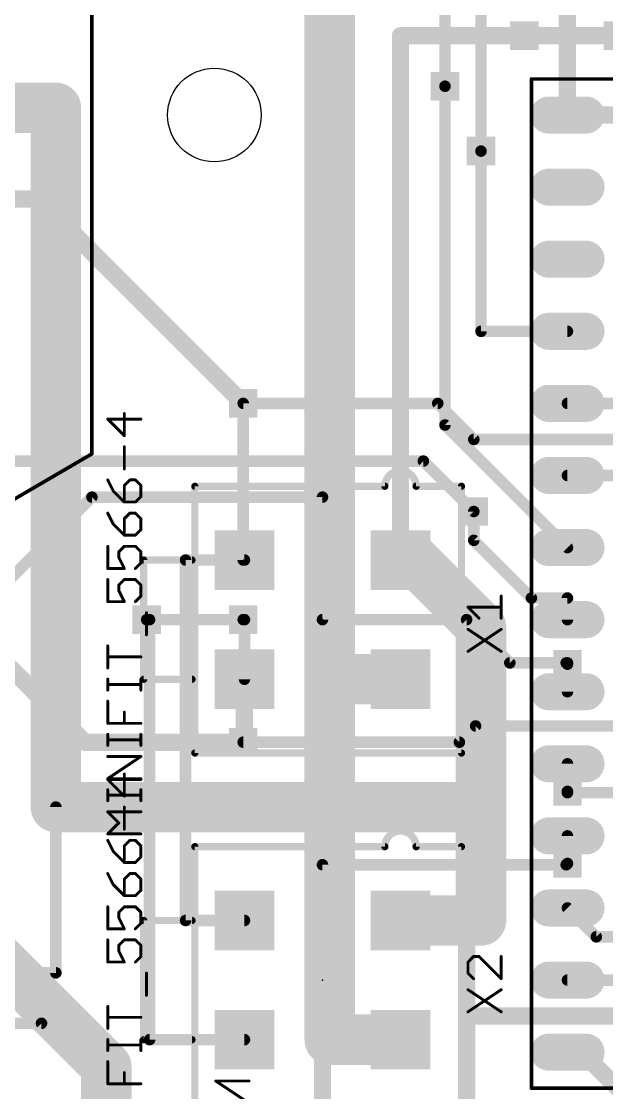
# Model space of a CAD drawing. Extents: x 0 to 107, y 0 to 139.
# Drawn here: x 30.03 to 50.66, y 68.43 to 106.17 of the extents above; entities that cross this region are included whole.
import ezdxf

# ---------------------------------------------------------------- set-up
doc = ezdxf.new("R2010")
doc.units = 0
for name, color, linetype in [('1', 14, 'CONTINUOUS'), ('16', 174, 'CONTINUOUS'), ('17', 94, 'CONTINUOUS'), ('18', 94, 'CONTINUOUS'), ('19', 54, 'CONTINUOUS'), ('20', 178, 'CONTINUOUS'), ('21', 250, 'CONTINUOUS'), ('22', 250, 'CONTINUOUS'), ('23', 178, 'CONTINUOUS'), ('25', 250, 'CONTINUOUS'), ('27', 250, 'CONTINUOUS'), ('28', 250, 'CONTINUOUS')]:
    doc.layers.add(name, color=color, linetype=linetype)

# ---------------------------------------------------------------- blocks, each defined once
blk = doc.blocks.new('LONGP100')
at = {"const_width": 1}
blk.add_lwpolyline([(-0.5, 0), (0.5, 0)], dxfattribs=at)
at = {"const_width": 0.5}
for points in [[(-0.5, 0.25, 1), (-0.5, -0.25)], [(0.5, -0.25, 1), (0.5, 0.25)]]:
    blk.add_lwpolyline(points, format="xyb", dxfattribs=at)
blk = doc.blocks.new('SQUAREP')
blk.add_solid([(-0.5, -0.5), (0.5, -0.5), (-0.5, 0.5), (0.5, 0.5)])
blk = doc.blocks.new('SQUAREV')
blk.add_solid([(-0.5, -0.5), (0.5, -0.5), (-0.5, 0.5), (0.5, 0.5)])

msp = doc.modelspace()

# ---------------------------------------------------------------- linework, layer by layer
at = {"layer": '1'}
for points, const_width in [([(40.894, 109.093), (40.894, 96.774)], 1.778), ([(46.228, 101.6), (46.228, 107.696)], 0.4064), ([(44.958, 107.188), (44.958, 103.886)], 0.4064), ([(51.054, 105.664), (47.752, 105.664)], 0.6096), ([(20.3962, 103.124), (31.242, 103.124)], 1.778), ([(17.6149, 99.9109), (30.6451, 99.9109)], 0.6096), ([(30.6451, 99.9109), (37.846, 92.71)], 0.6096), ([(37.846, 92.71), (44.704, 92.71)], 0.4064), ([(44.704, 92.71), (45.974, 91.44)], 0.4064), ([(45.974, 91.44), (53.34, 91.44)], 0.4064), ([(44.196, 90.678), (29.0326, 90.678)], 0.4064), ([(45.974, 88.9), (44.196, 90.678)], 0.4064), ([(32.512, 89.408), (29.21, 86.106)], 0.4064), ([(40.64, 89.408), (32.512, 89.408)], 0.4064), ([(40.64, 85.09), (40.64, 89.408)], 0.4064), ([(32.258, 80.772), (27.559, 85.471)], 0.6096), ([(37.846, 85.09), (34.442, 85.09)], 0.4064), ([(45.72, 85.09), (40.64, 85.09)], 0.4064), ([(47.244, 83.566), (45.72, 85.09)], 0.4064), ([(49.2312, 83.566), (47.244, 83.566)], 0.4064), ([(49.276, 83.5212), (49.2312, 83.566)], 0.4064), ([(45.466, 80.772), (46.0375, 81.3435)], 0.4064), ([(46.0375, 81.3435), (55.0545, 81.3435)], 0.4064), ([(37.846, 80.772), (32.258, 80.772)], 0.6096), ([(45.466, 80.772), (37.846, 80.772)], 0.4064), ([(45.974, 78.486), (31.242, 78.486)], 1.778), ([(46.228, 78.74), (45.974, 78.486)], 1.778), ([(49.276, 78.994), (49.276, 79.0388)], 0.4064), ([(51.562, 78.994), (49.276, 78.994)], 0.4064), ([(25.146, 77.216), (33.02, 69.342)], 1.778), ([(49.2312, 76.454), (40.64, 76.454)], 0.4064), ([(40.64, 76.454), (40.64, 67.818)], 0.4064), ([(49.276, 76.4988), (49.2312, 76.454)], 0.4064), ([(33.02, 62.992), (33.02, 69.342)], 1.778)]:
    msp.add_lwpolyline(points, dxfattribs=dict(at, const_width=const_width))
for points, const_width in [([(47.752, 105.8164, 1), (47.752, 105.5116)], 0.3048), ([(31.242, 102.6795, 1), (31.242, 103.5685)], 0.889), ([(44.8564, 103.886, 1), (45.0596, 103.886)], 0.2032), ([(46.1264, 101.6, 1), (46.3296, 101.6)], 0.2032), ([(30.7529, 100.0187, 1), (30.5373, 99.8031)], 0.3048), ([(30.6451, 99.7585, 1), (30.6451, 100.0633)], 0.3048), ([(40.4495, 96.774, 1), (41.3385, 96.774)], 0.889), ([(37.7382, 92.6022, 1), (37.9538, 92.8178)], 0.3048), ([(37.846, 92.8116, 1), (37.846, 92.6084)], 0.2032), ([(44.7758, 92.7818, 1), (44.6322, 92.6382)], 0.2032), ([(44.704, 92.6084, 1), (44.704, 92.8116)], 0.2032), ([(45.974, 91.5416, 1), (45.974, 91.3384)], 0.2032), ([(45.9022, 91.3682, 1), (46.0458, 91.5118)], 0.2032), ([(44.2678, 90.7498, 1), (44.1242, 90.6062)], 0.2032), ([(44.196, 90.5764, 1), (44.196, 90.7796)], 0.2032), ([(32.512, 89.5096, 1), (32.512, 89.3064)], 0.2032), ([(32.5838, 89.3362, 1), (32.4402, 89.4798)], 0.2032), ([(40.7416, 89.408, 1), (40.5384, 89.408)], 0.2032), ([(40.64, 89.3064, 1), (40.64, 89.5096)], 0.2032), ([(45.9022, 88.8282, 1), (46.0458, 88.9718)], 0.2032), ([(34.442, 85.1916, 1), (34.442, 84.9884)], 0.2032), ([(37.846, 84.9884, 1), (37.846, 85.1916)], 0.2032), ([(40.64, 85.1916, 1), (40.64, 84.9884)], 0.2032), ([(40.5384, 85.09, 1), (40.7416, 85.09)], 0.2032), ([(45.7918, 85.1618, 1), (45.6482, 85.0182)], 0.2032), ([(45.72, 84.9884, 1), (45.72, 85.1916)], 0.2032), ([(47.244, 83.6676, 1), (47.244, 83.4644)], 0.2032), ([(47.1722, 83.4942, 1), (47.3158, 83.6378)], 0.2032), ([(49.303, 83.6378, 1), (49.1593, 83.4942)], 0.2032), ([(49.2042, 83.4493, 1), (49.3478, 83.593)], 0.2032), ([(49.2312, 83.4644, 1), (49.2312, 83.6676)], 0.2032), ([(46.0375, 81.4451, 1), (46.0375, 81.2419)], 0.2032), ([(46.1093, 81.2717, 1), (45.9657, 81.4153)], 0.2032), ([(32.258, 80.9244, 1), (32.258, 80.6196)], 0.3048), ([(32.1502, 80.6642, 1), (32.3658, 80.8798)], 0.3048), ([(37.846, 80.8736, 1), (37.846, 80.6704)], 0.2032), ([(37.846, 80.6196, 1), (37.846, 80.9244)], 0.3048), ([(45.3942, 80.8438, 1), (45.5378, 80.7002)], 0.2032), ([(45.466, 80.6704, 1), (45.466, 80.8736)], 0.2032), ([(31.242, 78.9305, 1), (31.242, 78.0415)], 0.889), ([(46.5423, 78.4257, 1), (45.9137, 79.0543)], 0.889), ([(45.974, 78.0415, 1), (45.974, 78.9305)], 0.889), ([(45.6597, 78.8003, 1), (46.2883, 78.1717)], 0.889), ([(49.3776, 79.0388, 1), (49.1744, 79.0388)], 0.2032), ([(49.276, 79.0956, 1), (49.276, 78.8924)], 0.2032), ([(49.1744, 78.994, 1), (49.3776, 78.994)], 0.2032), ([(40.64, 76.5556, 1), (40.64, 76.3524)], 0.2032), ([(40.7416, 76.454, 1), (40.5384, 76.454)], 0.2032), ([(49.1593, 76.5258, 1), (49.303, 76.3822)], 0.2032), ([(49.3478, 76.427, 1), (49.2042, 76.5707)], 0.2032), ([(49.2312, 76.3524, 1), (49.2312, 76.5556)], 0.2032), ([(33.4645, 69.342, 1), (32.5755, 69.342)], 0.889), ([(32.7057, 69.0277, 1), (33.3343, 69.6563)], 0.889)]:
    msp.add_lwpolyline(points, format="xyb", dxfattribs=dict(at, const_width=const_width))
at = {"layer": '16'}
for points, const_width in [([(49.276, 102.87), (49.276, 108.966)], 0.6096), ([(47.752, 105.664), (43.39, 105.664)], 0.6096), ([(43.39, 105.664), (43.39, 87.19)], 0.6096), ([(31.242, 78.486), (31.242, 103.124)], 1.778), ([(44.958, 91.948), (44.958, 103.886)], 0.4064), ([(56.896, 102.87), (49.276, 102.87)], 0.6096), ([(46.228, 95.25), (46.228, 101.6)], 0.4064), ([(40.894, 96.774), (40.894, 82.99)], 1.778), ([(41.275, 96.774), (40.894, 96.774)], 0.6096), ([(49.276, 95.25), (46.228, 95.25)], 0.4064), ([(37.846, 92.71), (37.846, 87.19)], 0.4064), ([(51.943, 92.71), (49.276, 92.71)], 0.4064), ([(49.276, 87.63), (44.958, 91.948)], 0.4064), ([(51.181, 90.17), (49.276, 90.17)], 0.4064), ([(45.974, 87.884), (45.974, 88.9)], 0.4064), ([(43.39, 87.19), (43.874, 87.19)], 1.778), ([(43.874, 87.19), (46.228, 84.836)], 1.778), ([(48.006, 85.852), (45.974, 87.884)], 0.4064), ([(37.89, 87.19), (35.814, 87.19)], 0.4064), ([(35.814, 87.19), (35.814, 74.49)], 0.4064), ([(46.228, 78.74), (46.228, 84.836)], 1.778), ([(49.276, 85.852), (48.006, 85.852)], 0.4064), ([(49.276, 85.09), (49.276, 85.852)], 0.4064), ([(34.544, 85.09), (34.442, 85.09)], 0.4064), ([(34.544, 70.29), (34.544, 85.09)], 0.4064), ([(37.89, 85.09), (37.846, 85.09)], 0.4064), ([(37.89, 82.99), (37.89, 85.09)], 0.4064), ([(40.894, 70.29), (40.894, 82.99)], 1.778), ([(43.39, 82.99), (40.894, 82.99)], 1.778), ([(49.276, 83.5212), (49.276, 83.566)], 0.4064), ([(49.276, 82.55), (49.276, 83.5212)], 0.4064), ([(37.89, 80.816), (37.89, 82.99)], 0.6096), ([(37.89, 80.816), (37.846, 80.772)], 0.6096), ([(49.276, 80.01), (49.276, 79.0388)], 0.4064), ([(46.228, 74.49), (46.228, 78.74)], 1.778), ([(49.276, 79.0388), (49.276, 78.994)], 0.4064), ([(31.242, 72.644), (31.242, 78.486)], 0.4064), ([(49.276, 77.47), (49.276, 76.4988)], 0.4064), ([(45.847, 74.49), (43.39, 74.49)], 1.778), ([(45.847, 74.49), (46.228, 74.49)], 1.778), ([(49.276, 74.93), (50.292, 73.914)], 0.4064), ([(45.72, 71.12), (45.72, 74.49)], 0.6096), ([(45.72, 74.49), (45.847, 74.49)], 0.6096), ([(35.814, 74.49), (37.89, 74.49)], 0.4064), ([(50.292, 73.914), (54.356, 73.914)], 0.4064), ([(23.622, 72.644), (31.242, 72.644)], 0.4064), ([(49.276, 72.39), (52.578, 72.39)], 0.4064), ([(45.72, 65.357), (45.72, 71.12)], 0.6096), ([(45.72, 71.12), (51.308, 71.12)], 0.6096), ([(28.448, 70.866), (30.734, 70.866)], 0.4064), ([(30.734, 70.866), (33.782, 67.818)], 0.4064), ([(43.39, 70.29), (40.894, 70.29)], 1.778), ([(40.64, 70.29), (40.894, 70.29)], 0.6096), ([(40.64, 67.818), (40.64, 70.29)], 0.6096), ([(37.89, 70.29), (34.544, 70.29)], 0.4064), ([(49.276, 69.85), (49.784, 69.85)], 0.6096), ([(49.784, 69.85), (53.086, 66.548)], 0.6096)]:
    msp.add_lwpolyline(points, dxfattribs=dict(at, const_width=const_width))
for points, const_width in [([(43.39, 105.8164, 1), (43.39, 105.5116)], 0.3048), ([(43.5424, 105.664, 1), (43.2376, 105.664)], 0.3048), ([(47.752, 105.5116, 1), (47.752, 105.8164)], 0.3048), ([(31.6865, 103.124, 1), (30.7975, 103.124)], 0.889), ([(45.0596, 103.886, 1), (44.8564, 103.886)], 0.2032), ([(49.276, 103.0224, 1), (49.276, 102.7176)], 0.3048), ([(49.1236, 102.87, 1), (49.4284, 102.87)], 0.3048), ([(46.3296, 101.6, 1), (46.1264, 101.6)], 0.2032), ([(41.3385, 96.774, 1), (40.4495, 96.774)], 0.889), ([(40.894, 96.9264, 1), (40.894, 96.6216)], 0.3048), ([(41.275, 96.6216, 1), (41.275, 96.9264)], 0.3048), ([(46.228, 95.3516, 1), (46.228, 95.1484)], 0.2032), ([(46.1264, 95.25, 1), (46.3296, 95.25)], 0.2032), ([(49.276, 95.1484, 1), (49.276, 95.3516)], 0.2032), ([(37.9476, 92.71, 1), (37.7444, 92.71)], 0.2032), ([(49.276, 92.8116, 1), (49.276, 92.6084)], 0.2032), ([(45.0298, 92.0198, 1), (44.8862, 91.8762)], 0.2032), ([(44.8564, 91.948, 1), (45.0596, 91.948)], 0.2032), ([(49.276, 90.2716, 1), (49.276, 90.0684)], 0.2032), ([(46.0756, 88.9, 1), (45.8724, 88.9)], 0.2032), ([(43.39, 87.6345, 1), (43.39, 86.7455)], 0.889), ([(44.1883, 87.5043, 1), (43.5597, 86.8757)], 0.889), ([(43.874, 86.7455, 1), (43.874, 87.6345)], 0.889), ([(45.8724, 87.884, 1), (46.0756, 87.884)], 0.2032), ([(46.0458, 87.9558, 1), (45.9022, 87.8122)], 0.2032), ([(49.2042, 87.5582, 1), (49.3478, 87.7018)], 0.2032), ([(35.814, 87.2916, 1), (35.814, 87.0884)], 0.2032), ([(35.9156, 87.19, 1), (35.7124, 87.19)], 0.2032), ([(37.7444, 87.19, 1), (37.9476, 87.19)], 0.2032), ([(37.89, 87.0884, 1), (37.89, 87.2916)], 0.2032), ([(43.2376, 87.19, 1), (43.5424, 87.19)], 0.3048), ([(46.6725, 84.836, 1), (45.7835, 84.836)], 0.889), ([(48.006, 85.9536, 1), (48.006, 85.7504)], 0.2032), ([(47.9342, 85.7802, 1), (48.0778, 85.9238)], 0.2032), ([(49.3776, 85.852, 1), (49.1744, 85.852)], 0.2032), ([(49.276, 85.7504, 1), (49.276, 85.9536)], 0.2032), ([(45.9137, 84.5217, 1), (46.5423, 85.1503)], 0.889), ([(34.442, 85.1916, 1), (34.442, 84.9884)], 0.2032), ([(34.6456, 85.09, 1), (34.4424, 85.09)], 0.2032), ([(34.544, 84.9884, 1), (34.544, 85.1916)], 0.2032), ([(37.846, 85.1916, 1), (37.846, 84.9884)], 0.2032), ([(37.9916, 85.09, 1), (37.7884, 85.09)], 0.2032), ([(37.89, 84.9884, 1), (37.89, 85.1916)], 0.2032), ([(49.1744, 85.09, 1), (49.3776, 85.09)], 0.2032), ([(41.3385, 82.99, 1), (40.4495, 82.99)], 0.889), ([(40.894, 83.4345, 1), (40.894, 82.5455)], 0.889), ([(43.39, 82.5455, 1), (43.39, 83.4345)], 0.889), ([(40.4495, 82.99, 1), (41.3385, 82.99)], 0.889), ([(49.3776, 83.566, 1), (49.1744, 83.566)], 0.2032), ([(49.3776, 83.5212, 1), (49.1744, 83.5212)], 0.2032), ([(49.1744, 83.5212, 1), (49.3776, 83.5212)], 0.2032), ([(38.0424, 82.99, 1), (37.7376, 82.99)], 0.3048), ([(37.7884, 82.99, 1), (37.9916, 82.99)], 0.2032), ([(49.1744, 82.55, 1), (49.3776, 82.55)], 0.2032), ([(37.7382, 80.8798, 1), (37.9538, 80.6642)], 0.3048), ([(37.7376, 80.816, 1), (38.0424, 80.816)], 0.3048), ([(37.9978, 80.7082, 1), (37.7822, 80.9238)], 0.3048), ([(49.3776, 80.01, 1), (49.1744, 80.01)], 0.2032), ([(46.6725, 78.74, 1), (45.7835, 78.74)], 0.889), ([(30.7975, 78.486, 1), (31.6865, 78.486)], 0.889), ([(45.7835, 78.74, 1), (46.6725, 78.74)], 0.889), ([(49.3776, 79.0388, 1), (49.1744, 79.0388)], 0.2032), ([(49.1744, 79.0388, 1), (49.3776, 79.0388)], 0.2032), ([(49.1744, 78.994, 1), (49.3776, 78.994)], 0.2032), ([(31.3436, 78.486, 1), (31.1404, 78.486)], 0.2032), ([(49.3776, 77.47, 1), (49.1744, 77.47)], 0.2032), ([(49.1744, 76.4988, 1), (49.3776, 76.4988)], 0.2032), ([(43.39, 74.9345, 1), (43.39, 74.0455)], 0.889), ([(45.847, 74.9345, 1), (45.847, 74.0455)], 0.889), ([(45.847, 74.0455, 1), (45.847, 74.9345)], 0.889), ([(46.228, 74.0455, 1), (46.228, 74.9345)], 0.889), ([(49.3478, 75.0018, 1), (49.2042, 74.8582)], 0.2032), ([(45.7835, 74.49, 1), (46.6725, 74.49)], 0.889), ([(45.8724, 74.49, 1), (45.5676, 74.49)], 0.3048), ([(45.72, 74.6424, 1), (45.72, 74.3376)], 0.3048), ([(45.847, 74.3376, 1), (45.847, 74.6424)], 0.3048), ([(35.814, 74.5916, 1), (35.814, 74.3884)], 0.2032), ([(35.7124, 74.49, 1), (35.9156, 74.49)], 0.2032), ([(37.89, 74.3884, 1), (37.89, 74.5916)], 0.2032), ([(50.292, 74.0156, 1), (50.292, 73.8124)], 0.2032), ([(50.2202, 73.8422, 1), (50.3638, 73.9858)], 0.2032), ([(31.242, 72.5424, 1), (31.242, 72.7456)], 0.2032), ([(31.1404, 72.644, 1), (31.3436, 72.644)], 0.2032), ([(49.276, 72.4916, 1), (49.276, 72.2884)], 0.2032), ([(45.8724, 71.12, 1), (45.5676, 71.12)], 0.3048), ([(45.72, 71.2724, 1), (45.72, 70.9676)], 0.3048), ([(30.8058, 70.9378, 1), (30.6622, 70.7942)], 0.2032), ([(30.734, 70.7644, 1), (30.734, 70.9676)], 0.2032), ([(40.894, 70.7345, 1), (40.894, 69.8455)], 0.889), ([(43.39, 69.8455, 1), (43.39, 70.7345)], 0.889), ([(45.5676, 71.12, 1), (45.8724, 71.12)], 0.3048), ([(40.4495, 70.29, 1), (41.3385, 70.29)], 0.889), ([(40.64, 70.4424, 1), (40.64, 70.1376)], 0.3048), ([(40.7924, 70.29, 1), (40.4876, 70.29)], 0.3048), ([(40.894, 70.1376, 1), (40.894, 70.4424)], 0.3048), ([(34.544, 70.3916, 1), (34.544, 70.1884)], 0.2032), ([(34.4424, 70.29, 1), (34.6456, 70.29)], 0.2032), ([(37.89, 70.1884, 1), (37.89, 70.3916)], 0.2032), ([(49.276, 70.0024, 1), (49.276, 69.6976)], 0.3048), ([(49.8918, 69.9578, 1), (49.6762, 69.7422)], 0.3048), ([(49.784, 69.6976, 1), (49.784, 70.0024)], 0.3048)]:
    msp.add_lwpolyline(points, format="xyb", dxfattribs=dict(at, const_width=const_width))
at = {"layer": '19'}
msp.add_line((37.89, 87.19), (37.846, 87.19), dxfattribs=at)
at = {"layer": '20'}
msp.add_circle((36.83, 102.87), 1.65, dxfattribs=at)
at = {"layer": '21'}
for points, const_width in [([(48.006, 104.1718, 1), (48.006, 104.1082)], 0.0635), ([(48.0378, 104.14, 1), (47.9742, 104.14)], 0.0635), ([(43.94, 89.79, 1), (42.84, 89.79)], 0.254), ([(36.2035, 89.79, 1), (36.0765, 89.79)], 0.127), ([(36.14, 89.8535, 1), (36.14, 89.7265)], 0.127), ([(42.7765, 89.79, 1), (42.9035, 89.79)], 0.127), ([(42.84, 89.7265, 1), (42.84, 89.8535)], 0.127), ([(43.94, 89.8535, 1), (43.94, 89.7265)], 0.127), ([(43.8765, 89.79, 1), (44.0035, 89.79)], 0.127), ([(45.6035, 89.79, 1), (45.4765, 89.79)], 0.127), ([(45.54, 89.7265, 1), (45.54, 89.8535)], 0.127), ([(36.14, 80.4535, 1), (36.14, 80.3265)], 0.127), ([(36.0765, 80.39, 1), (36.2035, 80.39)], 0.127), ([(45.4765, 80.39, 1), (45.6035, 80.39)], 0.127), ([(45.54, 80.3265, 1), (45.54, 80.4535)], 0.127), ([(43.94, 77.09, 1), (42.84, 77.09)], 0.254), ([(36.2035, 77.09, 1), (36.0765, 77.09)], 0.127), ([(36.14, 77.1535, 1), (36.14, 77.0265)], 0.127), ([(42.7765, 77.09, 1), (42.9035, 77.09)], 0.127), ([(42.84, 77.0265, 1), (42.84, 77.1535)], 0.127), ([(43.94, 77.1535, 1), (43.94, 77.0265)], 0.127), ([(43.8765, 77.09, 1), (44.0035, 77.09)], 0.127), ([(45.6035, 77.09, 1), (45.4765, 77.09)], 0.127), ([(45.54, 77.0265, 1), (45.54, 77.1535)], 0.127), ([(48.006, 68.6118, 1), (48.006, 68.5482)], 0.0635), ([(47.9742, 68.58, 1), (48.0378, 68.58)], 0.0635)]:
    msp.add_lwpolyline(points, format="xyb", dxfattribs=dict(at, const_width=const_width))
for points, const_width in [([(48.006, 68.58), (48.006, 104.14)], 0.127), ([(48.006, 104.14), (53.086, 104.14)], 0.127), ([(36.14, 80.39), (36.14, 89.79)], 0.254), ([(36.14, 89.79), (42.84, 89.79)], 0.254), ([(43.94, 89.79), (45.54, 89.79)], 0.254), ([(45.54, 89.79), (45.54, 80.39)], 0.254), ([(45.54, 80.39), (36.14, 80.39)], 0.254), ([(36.14, 67.69), (36.14, 77.09)], 0.254), ([(36.14, 77.09), (42.84, 77.09)], 0.254), ([(43.94, 77.09), (45.54, 77.09)], 0.254), ([(45.54, 77.09), (45.54, 67.69)], 0.254), ([(65.786, 68.58), (48.006, 68.58)], 0.127)]:
    msp.add_lwpolyline(points, dxfattribs=dict(at, const_width=const_width))
at = {"layer": '22', "const_width": 0.127}
for points in [[(32.512, 90.932), (32.512, 121.412)], [(32.512, 90.932), (17.272, 82.042)]]:
    msp.add_lwpolyline(points, dxfattribs=at)
at = {"layer": '22', "const_width": 0.0635}
for points in [[(32.4802, 90.932, 1), (32.5438, 90.932)], [(32.528, 90.9046, 1), (32.496, 90.9594)]]:
    msp.add_lwpolyline(points, format="xyb", dxfattribs=at)
at = {"layer": '23'}
for p in [(40.64, 85.09), (40.64, 72.39), (48.006, 68.58)]:
    msp.add_point(p, dxfattribs=at)
at = {"layer": '25', "const_width": 0.1016}
for points in [[(46.9392, 85.1408), (46.9392, 85.9204)], [(46.1596, 85.1408), (45.7698, 85.5306)], [(45.7698, 85.5306), (46.9392, 85.5306)], [(45.7698, 83.9714), (46.9392, 84.751)], [(45.7698, 84.751), (46.9392, 83.9714)], [(45.9647, 73.2204), (45.7698, 73.0255)], [(46.1596, 73.2204), (45.9647, 73.2204)], [(46.9392, 72.4408), (46.1596, 73.2204)], [(46.9392, 73.2204), (46.9392, 72.4408)], [(45.7698, 73.0255), (45.7698, 72.6357)], [(45.7698, 72.6357), (45.9647, 72.4408)], [(45.7698, 71.2714), (46.9392, 72.051)], [(45.7698, 72.051), (46.9392, 71.2714)]]:
    msp.add_lwpolyline(points, dxfattribs=at)
at = {"layer": '25', "const_width": 0.0508}
for points in [[(46.9646, 85.9204, 1), (46.9138, 85.9204)], [(45.7878, 85.5486, 1), (45.7518, 85.5126)], [(45.7698, 85.556, 1), (45.7698, 85.5052)], [(46.9392, 85.5052, 1), (46.9392, 85.556)], [(46.1416, 85.1228, 1), (46.1776, 85.1588)], [(46.9138, 85.1408, 1), (46.9646, 85.1408)], [(45.7839, 84.7721, 1), (45.7557, 84.7299)], [(46.9533, 84.7299, 1), (46.9251, 84.7721)], [(45.7557, 83.9925, 1), (45.7839, 83.9503)], [(46.9251, 83.9503, 1), (46.9533, 83.9925)], [(45.9647, 73.2458, 1), (45.9647, 73.195)], [(45.9827, 73.2024, 1), (45.9467, 73.2384)], [(46.1776, 73.2384, 1), (46.1416, 73.2024)], [(46.1596, 73.195, 1), (46.1596, 73.2458)], [(46.9646, 73.2204, 1), (46.9138, 73.2204)], [(45.7518, 73.0435, 1), (45.7878, 73.0075)], [(45.7952, 73.0255, 1), (45.7444, 73.0255)], [(45.7878, 72.6537, 1), (45.7518, 72.6177)], [(45.7444, 72.6357, 1), (45.7952, 72.6357)], [(45.9467, 72.4228, 1), (45.9827, 72.4588)], [(46.9212, 72.4228, 1), (46.9572, 72.4588)], [(45.7839, 72.0721, 1), (45.7557, 72.0299)], [(46.9138, 72.4408, 1), (46.9646, 72.4408)], [(46.9533, 72.0299, 1), (46.9251, 72.0721)], [(45.7557, 71.2925, 1), (45.7839, 71.2503)], [(46.9251, 71.2503, 1), (46.9533, 71.2925)]]:
    msp.add_lwpolyline(points, format="xyb", dxfattribs=at)
at = {"layer": '27'}
for points, const_width in [([(34.2392, 92.1572), (33.0698, 92.1572)], 0.1016), ([(33.0698, 92.1572), (33.6545, 91.5725)], 0.1016), ([(33.6545, 91.5725), (33.6545, 92.3521)], 0.1016), ([(33.6545, 90.4031), (33.6545, 91.1827)], 0.1016), ([(33.0698, 90.0133), (33.2647, 89.6235)], 0.1016), ([(33.8494, 90.0133), (33.6545, 89.8184)], 0.1016), ([(33.6545, 89.8184), (33.6545, 89.2337)], 0.1016), ([(34.0443, 90.0133), (33.8494, 90.0133)], 0.1016), ([(34.2392, 89.8184), (34.0443, 90.0133)], 0.1016), ([(34.2392, 89.4286), (34.2392, 89.8184)], 0.1016), ([(33.2647, 89.6235), (33.6545, 89.2337)], 0.1016), ([(34.0443, 89.2337), (34.2392, 89.4286)], 0.1016), ([(33.6545, 89.2337), (34.0443, 89.2337)], 0.1016), ([(33.0698, 88.8439), (33.2647, 88.4541)], 0.1016), ([(33.8494, 88.8439), (33.6545, 88.649)], 0.1016), ([(33.6545, 88.649), (33.6545, 88.0643)], 0.1016), ([(34.0443, 88.8439), (33.8494, 88.8439)], 0.1016), ([(34.2392, 88.649), (34.0443, 88.8439)], 0.1016), ([(34.2392, 88.2592), (34.2392, 88.649)], 0.1016), ([(33.2647, 88.4541), (33.6545, 88.0643)], 0.1016), ([(33.6545, 88.0643), (34.0443, 88.0643)], 0.1016), ([(34.0443, 88.0643), (34.2392, 88.2592)], 0.1016), ([(33.0698, 87.6745), (33.0698, 86.8949)], 0.1016), ([(33.4596, 87.4796), (33.6545, 87.6745)], 0.1016), ([(33.6545, 87.6745), (34.0443, 87.6745)], 0.1016), ([(34.0443, 87.6745), (34.2392, 87.4796)], 0.1016), ([(33.4596, 87.2847), (33.4596, 87.4796)], 0.1016), ([(33.6545, 86.8949), (33.4596, 87.2847)], 0.1016), ([(34.2392, 87.4796), (34.2392, 87.0898)], 0.1016), ([(34.34, 82.99), (34.34, 87.19)], 0.254), ([(34.34, 87.19), (36.04, 87.19)], 0.254), ([(33.0698, 86.8949), (33.6545, 86.8949)], 0.1016), ([(34.2392, 87.0898), (34.0443, 86.8949)], 0.1016), ([(33.0698, 86.5051), (33.0698, 85.7255)], 0.1016), ([(33.4596, 86.3102), (33.6545, 86.5051)], 0.1016), ([(33.6545, 86.5051), (34.0443, 86.5051)], 0.1016), ([(34.0443, 86.5051), (34.2392, 86.3102)], 0.1016), ([(33.4596, 86.1153), (33.4596, 86.3102)], 0.1016), ([(33.6545, 85.7255), (33.4596, 86.1153)], 0.1016), ([(34.2392, 86.3102), (34.2392, 85.9204)], 0.1016), ([(33.0698, 85.7255), (33.6545, 85.7255)], 0.1016), ([(34.2392, 85.9204), (34.0443, 85.7255)], 0.1016), ([(34.4341, 84.5561), (34.4341, 85.3357)], 0.1016), ([(33.0698, 83.3867), (33.0698, 84.1663)], 0.1016), ([(34.2392, 83.7765), (33.0698, 83.7765)], 0.1016), ([(33.0698, 82.6071), (33.0698, 82.9969)], 0.1016), ([(34.2392, 82.6071), (34.2392, 82.9969)], 0.1016), ([(34.34, 82.99), (36.04, 82.99)], 0.254), ([(34.2392, 82.802), (33.0698, 82.802)], 0.1016), ([(33.0698, 81.4377), (33.0698, 82.2173)], 0.1016), ([(33.6545, 81.4377), (33.6545, 81.8275)], 0.1016), ([(34.2392, 81.4377), (33.0698, 81.4377)], 0.1016), ([(33.0698, 80.6581), (33.0698, 81.0479)], 0.1016), ([(34.2392, 80.853), (33.0698, 80.853)], 0.1016), ([(34.2392, 80.6581), (34.2392, 81.0479)], 0.1016), ([(33.0698, 79.4887), (34.2392, 80.2683)], 0.1016), ([(34.2392, 80.2683), (33.0698, 80.2683)], 0.1016), ([(33.6545, 78.8725), (33.6545, 79.6521)], 0.1016), ([(34.2392, 79.4887), (33.0698, 79.4887)], 0.1016), ([(34.2392, 79.4572), (33.0698, 79.4572)], 0.1016), ([(33.0698, 79.4572), (33.6545, 78.8725)], 0.1016), ([(33.0698, 78.7091), (33.0698, 79.0989)], 0.1016), ([(34.2392, 78.904), (33.0698, 78.904)], 0.1016), ([(34.2392, 78.7091), (34.2392, 79.0989)], 0.1016), ([(33.6545, 77.7031), (33.6545, 78.4827)], 0.1016), ([(33.4596, 77.9295), (33.0698, 78.3193)], 0.1016), ([(33.0698, 78.3193), (34.2392, 78.3193)], 0.1016), ([(33.0698, 77.5397), (33.4596, 77.9295)], 0.1016), ([(34.2392, 77.5397), (33.0698, 77.5397)], 0.1016), ([(33.0698, 77.3133), (33.2647, 76.9235)], 0.1016), ([(33.8494, 77.3133), (33.6545, 77.1184)], 0.1016), ([(33.6545, 77.1184), (33.6545, 76.5337)], 0.1016), ([(34.0443, 77.3133), (33.8494, 77.3133)], 0.1016), ([(34.2392, 77.1184), (34.0443, 77.3133)], 0.1016), ([(34.2392, 76.7286), (34.2392, 77.1184)], 0.1016), ([(33.2647, 76.9235), (33.6545, 76.5337)], 0.1016), ([(34.0443, 76.5337), (34.2392, 76.7286)], 0.1016), ([(33.6545, 76.5337), (34.0443, 76.5337)], 0.1016), ([(33.0698, 76.1439), (33.2647, 75.7541)], 0.1016), ([(33.8494, 76.1439), (33.6545, 75.949)], 0.1016), ([(33.6545, 75.949), (33.6545, 75.3643)], 0.1016), ([(34.0443, 76.1439), (33.8494, 76.1439)], 0.1016), ([(34.2392, 75.949), (34.0443, 76.1439)], 0.1016), ([(34.2392, 75.5592), (34.2392, 75.949)], 0.1016), ([(33.2647, 75.7541), (33.6545, 75.3643)], 0.1016), ([(34.0443, 75.3643), (34.2392, 75.5592)], 0.1016), ([(33.6545, 75.3643), (34.0443, 75.3643)], 0.1016), ([(33.0698, 74.9745), (33.0698, 74.1949)], 0.1016), ([(33.4596, 74.7796), (33.6545, 74.9745)], 0.1016), ([(33.4596, 74.5847), (33.4596, 74.7796)], 0.1016), ([(33.6545, 74.9745), (34.0443, 74.9745)], 0.1016), ([(34.0443, 74.9745), (34.2392, 74.7796)], 0.1016), ([(34.2392, 74.7796), (34.2392, 74.3898)], 0.1016), ([(33.6545, 74.1949), (33.4596, 74.5847)], 0.1016), ([(34.2392, 74.3898), (34.0443, 74.1949)], 0.1016), ([(34.34, 70.29), (34.34, 74.49)], 0.254), ([(34.34, 74.49), (36.04, 74.49)], 0.254), ([(33.0698, 74.1949), (33.6545, 74.1949)], 0.1016), ([(33.0698, 73.8051), (33.0698, 73.0255)], 0.1016), ([(33.4596, 73.6102), (33.6545, 73.8051)], 0.1016), ([(33.4596, 73.4153), (33.4596, 73.6102)], 0.1016), ([(33.6545, 73.8051), (34.0443, 73.8051)], 0.1016), ([(34.0443, 73.8051), (34.2392, 73.6102)], 0.1016), ([(34.2392, 73.6102), (34.2392, 73.2204)], 0.1016), ([(33.6545, 73.0255), (33.4596, 73.4153)], 0.1016), ([(34.2392, 73.2204), (34.0443, 73.0255)], 0.1016), ([(33.0698, 73.0255), (33.6545, 73.0255)], 0.1016), ([(34.4341, 71.8561), (34.4341, 72.6357)], 0.1016), ([(33.0698, 70.6867), (33.0698, 71.4663)], 0.1016), ([(34.2392, 71.0765), (33.0698, 71.0765)], 0.1016), ([(33.0698, 69.9071), (33.0698, 70.2969)], 0.1016), ([(34.2392, 69.9071), (34.2392, 70.2969)], 0.1016), ([(34.34, 70.29), (36.04, 70.29)], 0.254), ([(34.2392, 70.102), (33.0698, 70.102)], 0.1016), ([(33.0698, 68.7377), (33.0698, 69.5173)], 0.1016), ([(33.6545, 68.7377), (33.6545, 69.1275)], 0.1016), ([(34.2392, 68.7377), (33.0698, 68.7377)], 0.1016)]:
    msp.add_lwpolyline(points, dxfattribs=dict(at, const_width=const_width))
for points, const_width in [([(33.0698, 92.1826, 1), (33.0698, 92.1318)], 0.0508), ([(33.0878, 92.1751, 1), (33.0518, 92.1392)], 0.0508), ([(33.6799, 92.3521, 1), (33.6291, 92.3521)], 0.0508), ([(34.2392, 92.1318, 1), (34.2392, 92.1826)], 0.0508), ([(33.6291, 91.5725, 1), (33.6799, 91.5725)], 0.0508), ([(33.6365, 91.5545, 1), (33.6725, 91.5904)], 0.0508), ([(33.6799, 91.1827, 1), (33.6291, 91.1827)], 0.0508), ([(33.6291, 90.4031, 1), (33.6799, 90.4031)], 0.0508), ([(33.0925, 90.0246, 1), (33.0471, 90.0019)], 0.0508), ([(33.6799, 89.8184, 1), (33.6291, 89.8184)], 0.0508), ([(33.6365, 89.8363, 1), (33.6725, 89.8004)], 0.0508), ([(33.8494, 90.0387, 1), (33.8494, 89.9879)], 0.0508), ([(33.8674, 89.9953, 1), (33.8314, 90.0312)], 0.0508), ([(34.0623, 90.0312, 1), (34.0263, 89.9953)], 0.0508), ([(34.0443, 89.9879, 1), (34.0443, 90.0387)], 0.0508), ([(34.2646, 89.8184, 1), (34.2138, 89.8184)], 0.0508), ([(34.2212, 89.8004, 1), (34.2572, 89.8363)], 0.0508), ([(33.2827, 89.6414, 1), (33.2467, 89.6055)], 0.0508), ([(33.242, 89.6121, 1), (33.2874, 89.6348)], 0.0508), ([(34.2138, 89.4286, 1), (34.2646, 89.4286)], 0.0508), ([(34.2572, 89.4106, 1), (34.2212, 89.4465)], 0.0508), ([(33.6545, 89.2591, 1), (33.6545, 89.2083)], 0.0508), ([(33.6291, 89.2337, 1), (33.6799, 89.2337)], 0.0508), ([(33.6365, 89.2157, 1), (33.6725, 89.2516)], 0.0508), ([(34.0263, 89.2516, 1), (34.0623, 89.2157)], 0.0508), ([(34.0443, 89.2083, 1), (34.0443, 89.2591)], 0.0508), ([(33.0925, 88.8552, 1), (33.0471, 88.8325)], 0.0508), ([(33.6799, 88.649, 1), (33.6291, 88.649)], 0.0508), ([(33.8494, 88.8693, 1), (33.8494, 88.8185)], 0.0508), ([(33.8674, 88.8259, 1), (33.8314, 88.8618)], 0.0508), ([(34.0623, 88.8618, 1), (34.0263, 88.8259)], 0.0508), ([(34.0443, 88.8185, 1), (34.0443, 88.8693)], 0.0508), ([(34.2646, 88.649, 1), (34.2138, 88.649)], 0.0508), ([(33.2827, 88.472, 1), (33.2467, 88.4361)], 0.0508), ([(33.242, 88.4427, 1), (33.2874, 88.4654)], 0.0508), ([(33.6365, 88.6669, 1), (33.6725, 88.631)], 0.0508), ([(34.2212, 88.631, 1), (34.2572, 88.6669)], 0.0508), ([(33.6545, 88.0897, 1), (33.6545, 88.0389)], 0.0508), ([(33.6291, 88.0643, 1), (33.6799, 88.0643)], 0.0508), ([(33.6365, 88.0463, 1), (33.6725, 88.0822)], 0.0508), ([(34.0263, 88.0822, 1), (34.0623, 88.0463)], 0.0508), ([(34.0443, 88.0389, 1), (34.0443, 88.0897)], 0.0508), ([(34.2138, 88.2592, 1), (34.2646, 88.2592)], 0.0508), ([(34.2572, 88.2412, 1), (34.2212, 88.2771)], 0.0508), ([(33.0952, 87.6745, 1), (33.0444, 87.6745)], 0.0508), ([(33.6545, 87.6999, 1), (33.6545, 87.6491)], 0.0508), ([(33.6725, 87.6565, 1), (33.6365, 87.6924)], 0.0508), ([(34.0623, 87.6924, 1), (34.0263, 87.6565)], 0.0508), ([(34.0443, 87.6491, 1), (34.0443, 87.6999)], 0.0508), ([(33.485, 87.4796, 1), (33.4342, 87.4796)], 0.0508), ([(33.4416, 87.4975, 1), (33.4776, 87.4616)], 0.0508), ([(33.4823, 87.296, 1), (33.4369, 87.2733)], 0.0508), ([(33.4342, 87.2847, 1), (33.485, 87.2847)], 0.0508), ([(34.2646, 87.4796, 1), (34.2138, 87.4796)], 0.0508), ([(34.2212, 87.4616, 1), (34.2572, 87.4975)], 0.0508), ([(34.4035, 87.19, 1), (34.2765, 87.19)], 0.127), ([(34.34, 87.2535, 1), (34.34, 87.1265)], 0.127), ([(36.04, 87.1265, 1), (36.04, 87.2535)], 0.127), ([(33.0698, 86.9203, 1), (33.0698, 86.8695)], 0.0508), ([(33.0444, 86.8949, 1), (33.0952, 86.8949)], 0.0508), ([(33.6318, 86.8835, 1), (33.6772, 86.9062)], 0.0508), ([(33.6545, 86.8695, 1), (33.6545, 86.9203)], 0.0508), ([(34.0263, 86.9128, 1), (34.0623, 86.8769)], 0.0508), ([(34.2138, 87.0898, 1), (34.2646, 87.0898)], 0.0508), ([(34.2572, 87.0718, 1), (34.2212, 87.1077)], 0.0508), ([(33.0952, 86.5051, 1), (33.0444, 86.5051)], 0.0508), ([(33.6545, 86.5305, 1), (33.6545, 86.4797)], 0.0508), ([(33.6725, 86.4871, 1), (33.6365, 86.523)], 0.0508), ([(34.0623, 86.523, 1), (34.0263, 86.4871)], 0.0508), ([(34.0443, 86.4797, 1), (34.0443, 86.5305)], 0.0508), ([(33.485, 86.3102, 1), (33.4342, 86.3102)], 0.0508), ([(33.4416, 86.3281, 1), (33.4776, 86.2922)], 0.0508), ([(33.4823, 86.1266, 1), (33.4369, 86.1039)], 0.0508), ([(33.4342, 86.1153, 1), (33.485, 86.1153)], 0.0508), ([(34.2646, 86.3102, 1), (34.2138, 86.3102)], 0.0508), ([(34.2212, 86.2922, 1), (34.2572, 86.3281)], 0.0508), ([(33.0698, 85.7509, 1), (33.0698, 85.7001)], 0.0508), ([(33.0444, 85.7255, 1), (33.0952, 85.7255)], 0.0508), ([(33.6318, 85.7141, 1), (33.6772, 85.7368)], 0.0508), ([(33.6545, 85.7001, 1), (33.6545, 85.7509)], 0.0508), ([(34.0263, 85.7434, 1), (34.0623, 85.7075)], 0.0508), ([(34.2138, 85.9204, 1), (34.2646, 85.9204)], 0.0508), ([(34.2572, 85.9024, 1), (34.2212, 85.9383)], 0.0508), ([(34.4595, 85.3357, 1), (34.4087, 85.3357)], 0.0508), ([(34.4087, 84.5561, 1), (34.4595, 84.5561)], 0.0508), ([(33.0952, 84.1663, 1), (33.0444, 84.1663)], 0.0508), ([(33.0698, 83.8019, 1), (33.0698, 83.7511)], 0.0508), ([(34.2392, 83.7511, 1), (34.2392, 83.8019)], 0.0508), ([(33.0444, 83.3867, 1), (33.0952, 83.3867)], 0.0508), ([(33.0952, 82.9969, 1), (33.0444, 82.9969)], 0.0508), ([(34.2646, 82.9969, 1), (34.2138, 82.9969)], 0.0508), ([(34.34, 83.0535, 1), (34.34, 82.9265)], 0.127), ([(34.2765, 82.99, 1), (34.4035, 82.99)], 0.127), ([(36.04, 82.9265, 1), (36.04, 83.0535)], 0.127), ([(33.0698, 82.8274, 1), (33.0698, 82.7766)], 0.0508), ([(34.2392, 82.7766, 1), (34.2392, 82.8274)], 0.0508), ([(33.0444, 82.6071, 1), (33.0952, 82.6071)], 0.0508), ([(34.2138, 82.6071, 1), (34.2646, 82.6071)], 0.0508), ([(33.0952, 82.2173, 1), (33.0444, 82.2173)], 0.0508), ([(33.6799, 81.8275, 1), (33.6291, 81.8275)], 0.0508), ([(33.0698, 81.4631, 1), (33.0698, 81.4123)], 0.0508), ([(33.0444, 81.4377, 1), (33.0952, 81.4377)], 0.0508), ([(33.6291, 81.4377, 1), (33.6799, 81.4377)], 0.0508), ([(34.2392, 81.4123, 1), (34.2392, 81.4631)], 0.0508), ([(33.0952, 81.0479, 1), (33.0444, 81.0479)], 0.0508), ([(33.0698, 80.8784, 1), (33.0698, 80.8276)], 0.0508), ([(34.2646, 81.0479, 1), (34.2138, 81.0479)], 0.0508), ([(34.2392, 80.8276, 1), (34.2392, 80.8784)], 0.0508), ([(33.0444, 80.6581, 1), (33.0952, 80.6581)], 0.0508), ([(34.2138, 80.6581, 1), (34.2646, 80.6581)], 0.0508), ([(33.0698, 80.2937, 1), (33.0698, 80.2429)], 0.0508), ([(34.2533, 80.2472, 1), (34.2251, 80.2894)], 0.0508), ([(34.2392, 80.2429, 1), (34.2392, 80.2937)], 0.0508), ([(33.6799, 79.6521, 1), (33.6291, 79.6521)], 0.0508), ([(33.0698, 79.5141, 1), (33.0698, 79.4633)], 0.0508), ([(33.0557, 79.5098, 1), (33.0839, 79.4676)], 0.0508), ([(33.0698, 79.4826, 1), (33.0698, 79.4318)], 0.0508), ([(33.0878, 79.4751, 1), (33.0518, 79.4392)], 0.0508), ([(34.2392, 79.4633, 1), (34.2392, 79.5141)], 0.0508), ([(34.2392, 79.4318, 1), (34.2392, 79.4826)], 0.0508), ([(33.0952, 79.0989, 1), (33.0444, 79.0989)], 0.0508), ([(33.0698, 78.9294, 1), (33.0698, 78.8786)], 0.0508), ([(33.6291, 78.8725, 1), (33.6799, 78.8725)], 0.0508), ([(33.6365, 78.8545, 1), (33.6725, 78.8904)], 0.0508), ([(34.2646, 79.0989, 1), (34.2138, 79.0989)], 0.0508), ([(34.2392, 78.8786, 1), (34.2392, 78.9294)], 0.0508), ([(33.0444, 78.7091, 1), (33.0952, 78.7091)], 0.0508), ([(33.6799, 78.4827, 1), (33.6291, 78.4827)], 0.0508), ([(34.2138, 78.7091, 1), (34.2646, 78.7091)], 0.0508), ([(33.0878, 78.3373, 1), (33.0518, 78.3013)], 0.0508), ([(33.0698, 78.3447, 1), (33.0698, 78.2939)], 0.0508), ([(34.2392, 78.2939, 1), (34.2392, 78.3447)], 0.0508), ([(33.4776, 77.9115, 1), (33.4416, 77.9475)], 0.0508), ([(33.4416, 77.9115, 1), (33.4776, 77.9475)], 0.0508), ([(33.0518, 77.5577, 1), (33.0878, 77.5217)], 0.0508), ([(33.0698, 77.5651, 1), (33.0698, 77.5143)], 0.0508), ([(33.6291, 77.7031, 1), (33.6799, 77.7031)], 0.0508), ([(34.2392, 77.5143, 1), (34.2392, 77.5651)], 0.0508), ([(33.0925, 77.3246, 1), (33.0471, 77.3019)], 0.0508), ([(33.6799, 77.1184, 1), (33.6291, 77.1184)], 0.0508), ([(33.6365, 77.1363, 1), (33.6725, 77.1004)], 0.0508), ([(33.8494, 77.3387, 1), (33.8494, 77.2879)], 0.0508), ([(33.8674, 77.2953, 1), (33.8314, 77.3312)], 0.0508), ([(34.0623, 77.3312, 1), (34.0263, 77.2953)], 0.0508), ([(34.0443, 77.2879, 1), (34.0443, 77.3387)], 0.0508), ([(34.2646, 77.1184, 1), (34.2138, 77.1184)], 0.0508), ([(34.2212, 77.1004, 1), (34.2572, 77.1363)], 0.0508), ([(33.2827, 76.9414, 1), (33.2467, 76.9055)], 0.0508), ([(33.242, 76.9121, 1), (33.2874, 76.9348)], 0.0508), ([(34.2138, 76.7286, 1), (34.2646, 76.7286)], 0.0508), ([(34.2572, 76.7106, 1), (34.2212, 76.7465)], 0.0508), ([(33.6545, 76.5591, 1), (33.6545, 76.5083)], 0.0508), ([(33.6291, 76.5337, 1), (33.6799, 76.5337)], 0.0508), ([(33.6365, 76.5157, 1), (33.6725, 76.5516)], 0.0508), ([(34.0263, 76.5516, 1), (34.0623, 76.5157)], 0.0508), ([(34.0443, 76.5083, 1), (34.0443, 76.5591)], 0.0508), ([(33.0925, 76.1552, 1), (33.0471, 76.1325)], 0.0508), ([(33.6799, 75.949, 1), (33.6291, 75.949)], 0.0508), ([(33.6365, 75.9669, 1), (33.6725, 75.931)], 0.0508), ([(33.8494, 76.1693, 1), (33.8494, 76.1185)], 0.0508), ([(33.8674, 76.1259, 1), (33.8314, 76.1618)], 0.0508), ([(34.0623, 76.1618, 1), (34.0263, 76.1259)], 0.0508), ([(34.0443, 76.1185, 1), (34.0443, 76.1693)], 0.0508), ([(34.2646, 75.949, 1), (34.2138, 75.949)], 0.0508), ([(34.2212, 75.931, 1), (34.2572, 75.9669)], 0.0508), ([(33.2827, 75.772, 1), (33.2467, 75.7361)], 0.0508), ([(33.242, 75.7427, 1), (33.2874, 75.7654)], 0.0508), ([(34.2138, 75.5592, 1), (34.2646, 75.5592)], 0.0508), ([(34.2572, 75.5412, 1), (34.2212, 75.5771)], 0.0508), ([(33.6545, 75.3897, 1), (33.6545, 75.3389)], 0.0508), ([(33.6291, 75.3643, 1), (33.6799, 75.3643)], 0.0508), ([(33.6365, 75.3463, 1), (33.6725, 75.3822)], 0.0508), ([(34.0263, 75.3822, 1), (34.0623, 75.3463)], 0.0508), ([(34.0443, 75.3389, 1), (34.0443, 75.3897)], 0.0508), ([(33.0952, 74.9745, 1), (33.0444, 74.9745)], 0.0508), ([(33.485, 74.7796, 1), (33.4342, 74.7796)], 0.0508), ([(33.4416, 74.7975, 1), (33.4776, 74.7616)], 0.0508), ([(33.6545, 74.9999, 1), (33.6545, 74.9491)], 0.0508), ([(33.6725, 74.9565, 1), (33.6365, 74.9924)], 0.0508), ([(34.0623, 74.9924, 1), (34.0263, 74.9565)], 0.0508), ([(34.0443, 74.9491, 1), (34.0443, 74.9999)], 0.0508), ([(34.2646, 74.7796, 1), (34.2138, 74.7796)], 0.0508), ([(34.2212, 74.7616, 1), (34.2572, 74.7975)], 0.0508), ([(33.4823, 74.596, 1), (33.4369, 74.5733)], 0.0508), ([(33.4342, 74.5847, 1), (33.485, 74.5847)], 0.0508), ([(34.2138, 74.3898, 1), (34.2646, 74.3898)], 0.0508), ([(34.2572, 74.3718, 1), (34.2212, 74.4077)], 0.0508), ([(34.4035, 74.49, 1), (34.2765, 74.49)], 0.127), ([(34.34, 74.5535, 1), (34.34, 74.4265)], 0.127), ([(36.04, 74.4265, 1), (36.04, 74.5535)], 0.127), ([(33.0698, 74.2203, 1), (33.0698, 74.1695)], 0.0508), ([(33.0444, 74.1949, 1), (33.0952, 74.1949)], 0.0508), ([(33.6318, 74.1835, 1), (33.6772, 74.2062)], 0.0508), ([(33.6545, 74.1695, 1), (33.6545, 74.2203)], 0.0508), ([(34.0263, 74.2128, 1), (34.0623, 74.1769)], 0.0508), ([(33.0952, 73.8051, 1), (33.0444, 73.8051)], 0.0508), ([(33.485, 73.6102, 1), (33.4342, 73.6102)], 0.0508), ([(33.4416, 73.6281, 1), (33.4776, 73.5922)], 0.0508), ([(33.6545, 73.8305, 1), (33.6545, 73.7797)], 0.0508), ([(33.6725, 73.7871, 1), (33.6365, 73.823)], 0.0508), ([(34.0623, 73.823, 1), (34.0263, 73.7871)], 0.0508), ([(34.0443, 73.7797, 1), (34.0443, 73.8305)], 0.0508), ([(34.2646, 73.6102, 1), (34.2138, 73.6102)], 0.0508), ([(34.2212, 73.5922, 1), (34.2572, 73.6281)], 0.0508), ([(33.4823, 73.4266, 1), (33.4369, 73.4039)], 0.0508), ([(33.4342, 73.4153, 1), (33.485, 73.4153)], 0.0508), ([(34.2138, 73.2204, 1), (34.2646, 73.2204)], 0.0508), ([(34.2572, 73.2024, 1), (34.2212, 73.2383)], 0.0508), ([(33.0698, 73.0509, 1), (33.0698, 73.0001)], 0.0508), ([(33.0444, 73.0255, 1), (33.0952, 73.0255)], 0.0508), ([(33.6318, 73.0141, 1), (33.6772, 73.0368)], 0.0508), ([(33.6545, 73.0001, 1), (33.6545, 73.0509)], 0.0508), ([(34.0263, 73.0434, 1), (34.0623, 73.0075)], 0.0508), ([(34.4595, 72.6357, 1), (34.4087, 72.6357)], 0.0508), ([(34.4087, 71.8561, 1), (34.4595, 71.8561)], 0.0508), ([(33.0952, 71.4663, 1), (33.0444, 71.4663)], 0.0508), ([(33.0698, 71.1019, 1), (33.0698, 71.0511)], 0.0508), ([(34.2392, 71.0511, 1), (34.2392, 71.1019)], 0.0508), ([(33.0444, 70.6867, 1), (33.0952, 70.6867)], 0.0508), ([(33.0952, 70.2969, 1), (33.0444, 70.2969)], 0.0508), ([(34.2646, 70.2969, 1), (34.2138, 70.2969)], 0.0508), ([(34.34, 70.3535, 1), (34.34, 70.2265)], 0.127), ([(34.2765, 70.29, 1), (34.4035, 70.29)], 0.127), ([(36.04, 70.2265, 1), (36.04, 70.3535)], 0.127), ([(33.0698, 70.1274, 1), (33.0698, 70.0766)], 0.0508), ([(33.0444, 69.9071, 1), (33.0952, 69.9071)], 0.0508), ([(34.2138, 69.9071, 1), (34.2646, 69.9071)], 0.0508), ([(34.2392, 70.0766, 1), (34.2392, 70.1274)], 0.0508), ([(33.0952, 69.5173, 1), (33.0444, 69.5173)], 0.0508), ([(33.6799, 69.1275, 1), (33.6291, 69.1275)], 0.0508), ([(33.0698, 68.7631, 1), (33.0698, 68.7123)], 0.0508), ([(33.0444, 68.7377, 1), (33.0952, 68.7377)], 0.0508), ([(33.6291, 68.7377, 1), (33.6799, 68.7377)], 0.0508), ([(34.2392, 68.7123, 1), (34.2392, 68.7631)], 0.0508)]:
    msp.add_lwpolyline(points, format="xyb", dxfattribs=dict(at, const_width=const_width))
at = {"layer": '28', "const_width": 0.1016}
for points in [[(38.0502, 68.0536), (36.8808, 68.8332)], [(36.8808, 68.8332), (38.0502, 68.8332)]]:
    msp.add_lwpolyline(points, dxfattribs=at)
at = {"layer": '28', "const_width": 0.0508}
for points in [[(36.8949, 68.8543, 1), (36.8667, 68.812)], [(36.8808, 68.8586, 1), (36.8808, 68.8078)], [(38.0502, 68.8078, 1), (38.0502, 68.8586)]]:
    msp.add_lwpolyline(points, format="xyb", dxfattribs=at)

# ---------------------------------------------------------------- block references
at = {"layer": '17', "xscale": 1.308, "yscale": 1.308}
for p in [(49.276, 102.87), (49.276, 102.87), (49.276, 95.25), (49.276, 95.25), (49.276, 92.71), (49.276, 92.71), (49.276, 90.17), (49.276, 90.17), (49.276, 87.63), (49.276, 87.63), (49.276, 74.93), (49.276, 74.93), (49.276, 72.39), (49.276, 72.39), (49.276, 69.85), (49.276, 69.85)]:
    msp.add_blockref('LONGP100', p, dxfattribs=at)
at = {"layer": '17'}
for name, p, xscale, yscale, rotation in [('LONGP100', (49.276, 100.33), 1.308, 1.308, 180), ('LONGP100', (49.276, 100.33), 1.308, 1.308, 180), ('LONGP100', (49.276, 97.79), 1.308, 1.308, 180), ('LONGP100', (49.276, 97.79), 1.308, 1.308, 180), ('SQUAREP', (37.89, 87.19), 2.1, 2.1, 90), ('SQUAREP', (37.89, 87.19), 2.1, 2.1, 90), ('SQUAREP', (43.39, 87.19), 2.1, 2.1, 90), ('SQUAREP', (43.39, 87.19), 2.1, 2.1, 90), ('LONGP100', (49.276, 85.09), 1.308, 1.308, 180), ('LONGP100', (49.276, 85.09), 1.308, 1.308, 180), ('SQUAREP', (37.89, 82.99), 2.1, 2.1, 90), ('SQUAREP', (37.89, 82.99), 2.1, 2.1, 90), ('SQUAREP', (43.39, 82.99), 2.1, 2.1, 90), ('SQUAREP', (43.39, 82.99), 2.1, 2.1, 90), ('LONGP100', (49.276, 82.55), 1.308, 1.308, 180), ('LONGP100', (49.276, 82.55), 1.308, 1.308, 180), ('LONGP100', (49.276, 80.01), 1.308, 1.308, 180), ('LONGP100', (49.276, 80.01), 1.308, 1.308, 180), ('LONGP100', (49.276, 77.47), 1.308, 1.308, 180), ('LONGP100', (49.276, 77.47), 1.308, 1.308, 180), ('SQUAREP', (37.89, 74.49), 2.1, 2.1, 90), ('SQUAREP', (37.89, 74.49), 2.1, 2.1, 90), ('SQUAREP', (43.39, 74.49), 2.1, 2.1, 90), ('SQUAREP', (43.39, 74.49), 2.1, 2.1, 90), ('SQUAREP', (37.89, 70.29), 2.1, 2.1, 90), ('SQUAREP', (37.89, 70.29), 2.1, 2.1, 90), ('SQUAREP', (43.39, 70.29), 2.1, 2.1, 90), ('SQUAREP', (43.39, 70.29), 2.1, 2.1, 90)]:
    msp.add_blockref(name, p, dxfattribs=dict(at, xscale=xscale, yscale=yscale, rotation=rotation))
at = {"layer": '18', "xscale": 1.0064, "yscale": 1.0064}
for p in [(47.752, 105.664), (47.752, 105.664), (51.054, 105.664), (51.054, 105.664), (44.958, 103.886), (44.958, 103.886), (31.242, 103.124), (31.242, 103.124), (46.228, 101.6), (46.228, 101.6), (40.894, 96.774), (40.894, 96.774), (37.846, 92.71), (37.846, 92.71), (45.974, 88.9), (45.974, 88.9), (34.442, 85.09), (34.442, 85.09), (37.846, 85.09), (37.846, 85.09), (49.276, 83.5212), (49.276, 83.5212), (37.846, 80.772), (37.846, 80.772), (49.276, 79.0388), (49.276, 79.0388), (31.242, 78.486), (31.242, 78.486), (46.228, 78.74), (46.228, 78.74), (49.276, 76.4988), (49.276, 76.4988)]:
    msp.add_blockref('SQUAREV', p, dxfattribs=at)

doc.saveas('drawing.dxf')
